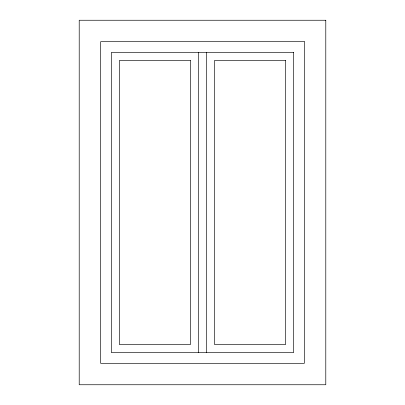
<?xml version="1.0" encoding="UTF-8"?>
<svg xmlns="http://www.w3.org/2000/svg" width="405" height="405" viewBox="0 0 405 405"><rect width="100%" height="100%" fill="white"/><g stroke="black" fill="none" stroke-linecap="round" stroke-linejoin="round"><path stroke-width="0.61" d="M206.52 52.412L206.52 352.588M198.48 52.412L198.48 352.588M325.787 20.25L79.213 20.25L79.213 384.75L325.787 384.75L325.787 20.25M304.347 41.69L100.653 41.69L100.653 363.31L304.347 363.31L304.347 41.69M293.625 52.412L111.375 52.412L111.375 352.588L293.625 352.588L293.625 52.412M190.441 60.451L119.414 60.451L119.414 344.549L190.441 344.549L190.441 60.451M285.586 60.451L214.559 60.451L214.559 344.549L285.586 344.549L285.586 60.451"/></g></svg>
